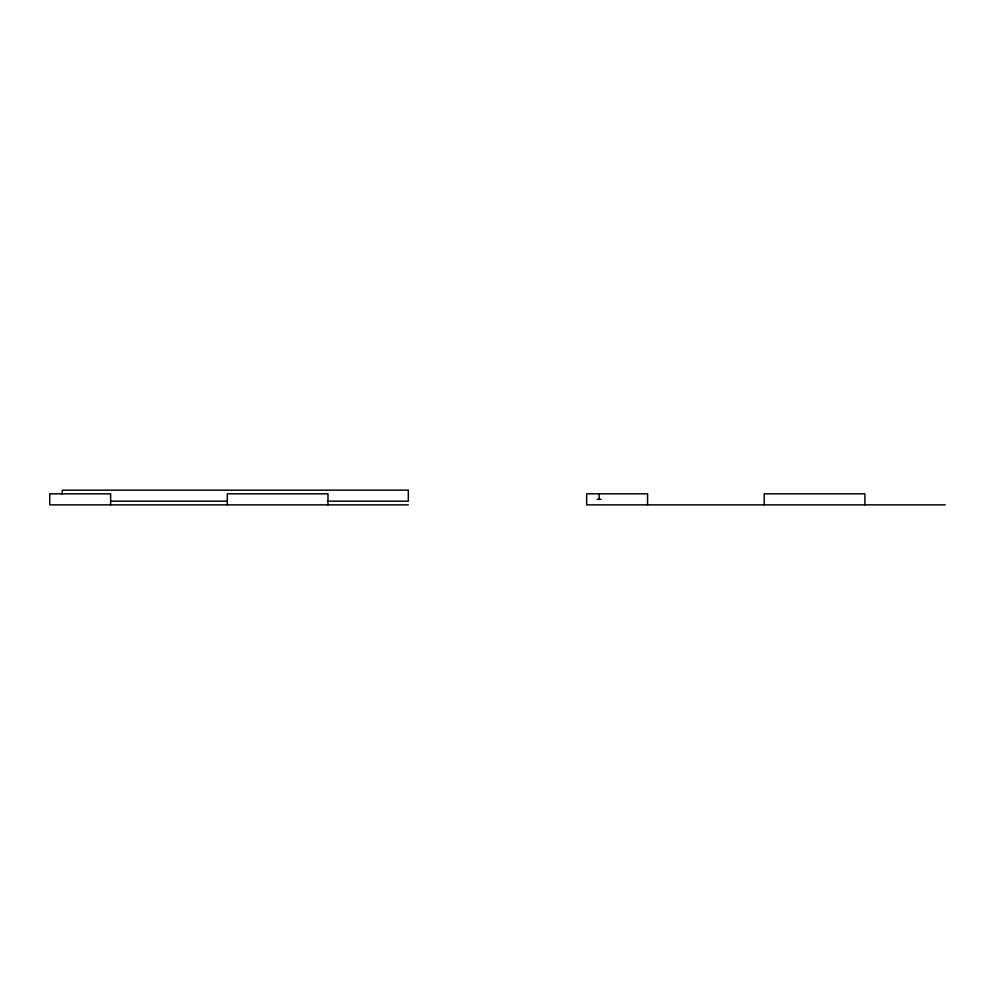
<?xml version="1.0" encoding="UTF-8"?>
<svg xmlns="http://www.w3.org/2000/svg" width="995" height="995" viewBox="0 0 995 995"><rect width="100%" height="100%" fill="white"/><g stroke="black" fill="none" stroke-linecap="round" stroke-linejoin="round"><path stroke-width="1.49" d="M597.149 499.341L601.191 499.341M110.37 501.169L226.76 501.169M327.629 501.169L408.336 501.169L408.336 490.149L62.262 490.149L62.262 494.279M408.336 504.851L49.75 504.851L49.75 493.831L110.644 493.831L110.644 504.851M945.25 504.851L586.664 504.851L586.664 493.831L647.558 493.831L647.558 504.851M864.891 504.851L864.891 493.831L764.197 493.831L764.197 504.851M599.177 493.831L599.177 499.341M327.977 504.851L327.977 493.831L227.283 493.831L227.283 504.851"/></g></svg>
